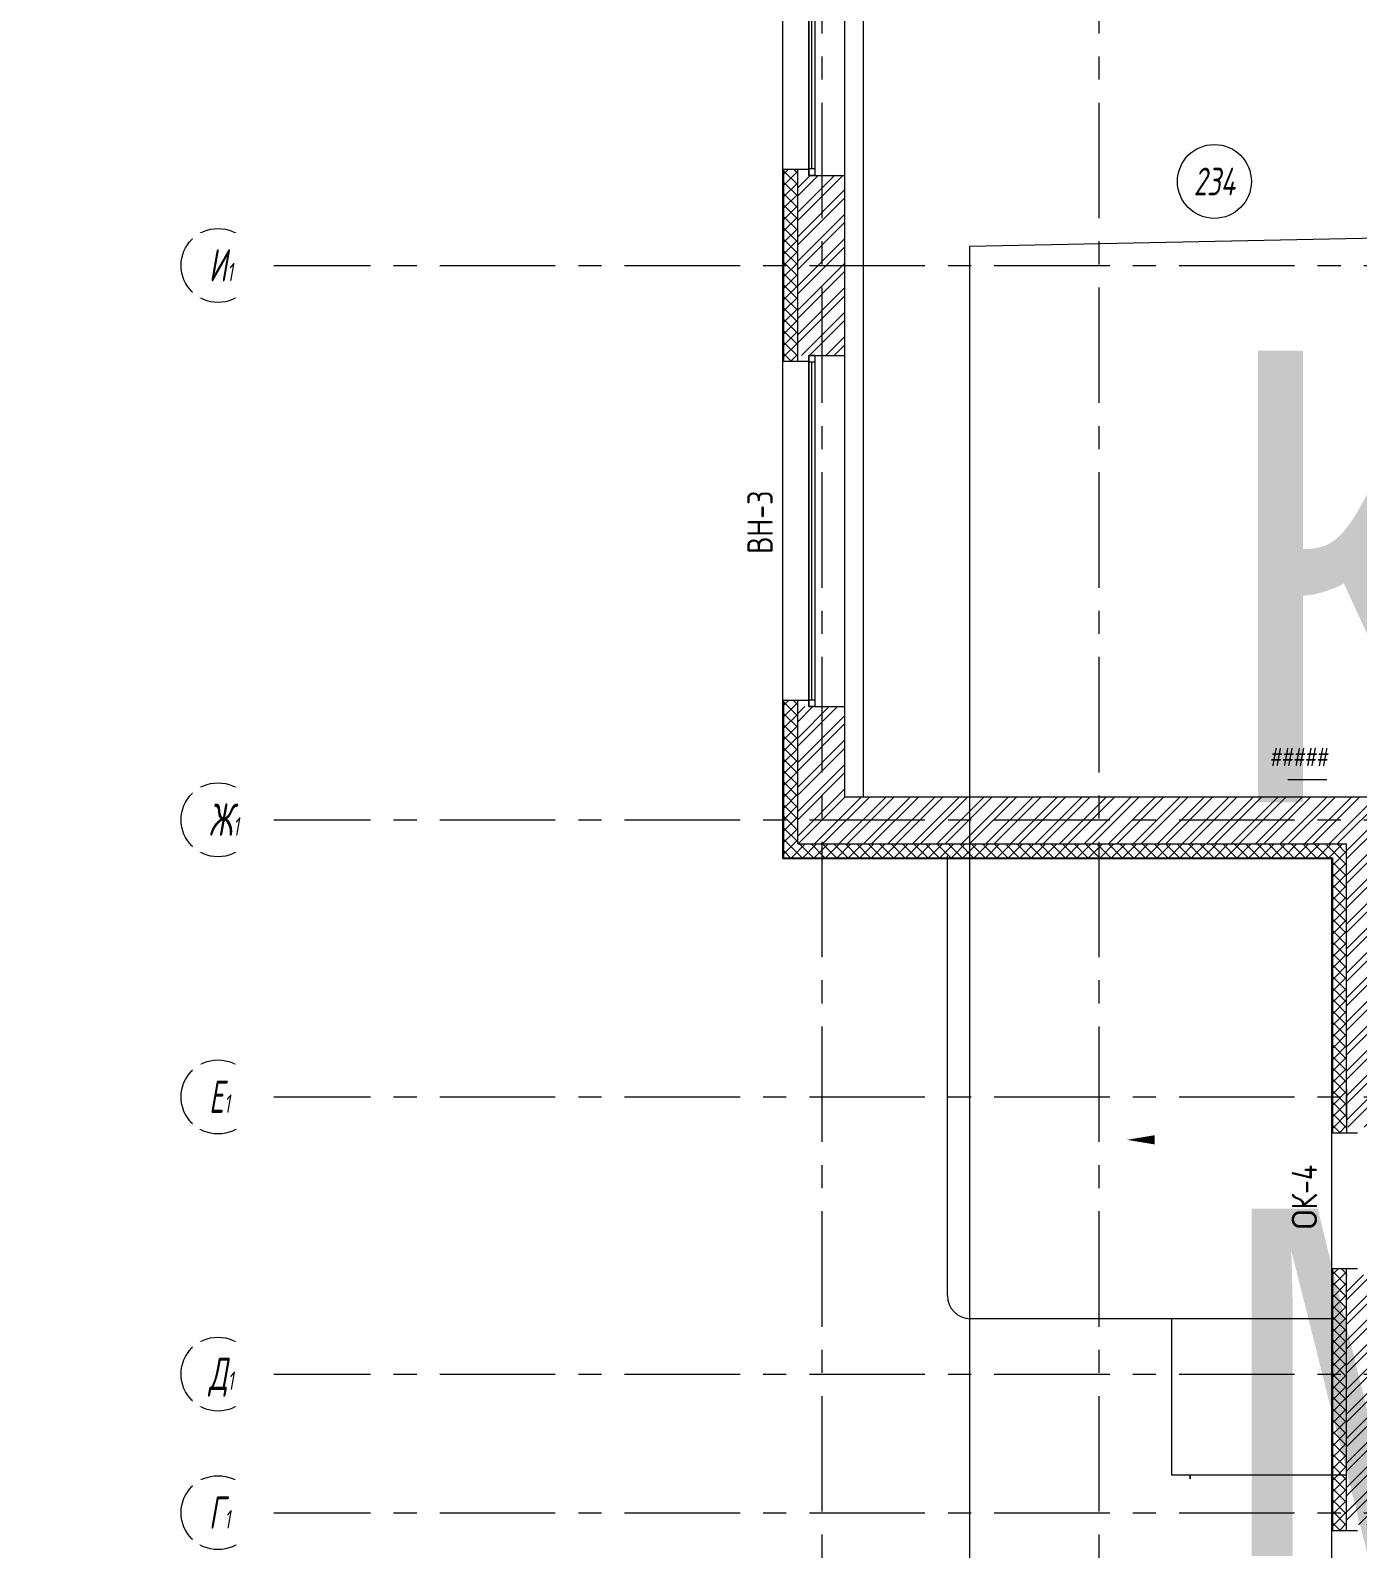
# Model space of a CAD drawing. Header units: millimetres. Extents: x 0 to 636307, y -180975 to 471719.
# Drawn here: x 545288 to 559651, y -66446 to -50011 of the extents above; entities that cross this region are included whole.
import ezdxf
from ezdxf import colors
from ezdxf.entities.mleader import LeaderData, LeaderLine
from ezdxf.enums import TextEntityAlignment as Align
from ezdxf.math import Vec2, Vec3

# ---------------------------------------------------------------- set-up
doc = ezdxf.new("R2018")
doc.units = ezdxf.units.MM
doc.linetypes.add('CENTER', pattern=[2, 1.25, -0.25, 0.25, -0.25])
for name, color, linetype, lineweight in [('_TEXT', 7, 'Continuous', 30), ('АР_Маркер экспликации', 239, 'Continuous', 13), ('АР_Навесной фасад', 250, 'Continuous', 5), ('АР_Номер помещения', 250, 'Continuous', 9), ('АР_Оси', 7, 'Continuous', 25), ('АР_Отметки', 7, 'Continuous', 5), ('АР_Подоконники', 163, 'Continuous', 9), ('АР_Сущ Несущая стена', 250, 'Continuous', 50), ('АР_Утеплитель', 250, 'Continuous', 13), ('АР_Штриховка кирпич', 250, 'Continuous', 9), ('Маркировка ОКОН', 5, 'Continuous', 18)]:
    doc.layers.add(name, color=color, linetype=linetype, lineweight=lineweight)
doc.layers.add('АР_Названия помещений', color=124, linetype='Continuous', lineweight=5, plot=False)
doc.layers.add('АР_Помещения_площадь', color=19, linetype='Continuous', lineweight=9, plot=False)
doc.layers.add('АР_новое окно', color=160, linetype='Continuous')
doc.styles.add('ISOCPEUR', font='', dxfattribs={"height": 250})
doc.styles.add('PDF ISOCPEUR', font='isocpeur.ttf')
doc.styles.get("Standard").update_dxf_attribs({"font": 'GOST.TTF'})
doc.styles.add('ГОСТ 2.304', font='CS_Gost2304.shx', dxfattribs={"oblique": 10})
doc.styles.get('ISOCPEUR').set_extended_font_data('ISOCPEUR', italic=True)
pattern_1 = [(45, (-391394.71, -334.34), (-132.58252, 132.58252), []), (45, (-391306.32, -334.34), (-132.58252, 132.58252), [])]

# ---------------------------------------------------------------- blocks, each defined once
blk = doc.blocks.new('*U253')
at = {"layer": 'АР_новое окно', "lineweight": 9}
for p, q in [((0, 3800), (-70, 3800)), ((-70, 3800), (-70, 0)), ((-70, 0), (-70, 3800)), ((0, 3800), (0, 0)), ((0, 3730), (-70, 3730)), ((-35, 3730), (-35, 70)), ((0, 70), (-70, 70)), ((0, 0), (-70, 0))]:
    blk.add_line(p, q, dxfattribs=at)
blk = doc.blocks.new('_DotSmall')
at = {"color": 0, "linetype": 'ByBlock', "const_width": 0.5}
blk.add_lwpolyline([(-0.0625, 0, 1), (0.0625, 0, 1)], format="xyb", close=True, dxfattribs=at)
blk = doc.blocks.new('*U231')
at = {"layer": 'АР_Номер помещения', "color": 7}
blk.add_circle((-13875, 6638), 400, dxfattribs=at)
at = {"layer": 'АР_Помещения_площадь', "color": 7}
blk.add_line((-12659, 161), (-13082, 161), dxfattribs=at)
at = {"color": 7, "style": 'ISOCPEUR', "width": 0.7, "flags": 1}
blk.add_attdef('КАТЕГОРИЯ', (-499, -2092), '', height=250, dxfattribs=at)
at = {"layer": 'АР_Номер помещения', "color": 7, "style": 'ISOCPEUR', "width": 0.7}
blk.add_attdef('НОМЕР_ПОМЕЩЕНИЯ', text='', height=300, dxfattribs=at).set_placement((-13875, 6638), align=Align.MIDDLE_CENTER)
at = {"layer": 'АР_Помещения_площадь', "color": 7, "lineweight": 30, "width": 0.7, "flags": 104}
blk.add_attdef('ИМЯ_ПОМЕЩЕНИЯ', text='', height=100, dxfattribs=at).set_placement((158, 1217), align=Align.MIDDLE_CENTER)
at = {"layer": 'АР_Помещения_площадь', "color": 7, "style": 'ISOCPEUR', "width": 0.7}
blk.add_attdef('ПЛОЩАДЬ_ПОМЕЩЕНИЯ', text='', height=200, dxfattribs=at).set_placement((-12655, 408), align=Align.MIDDLE_RIGHT)

msp = doc.modelspace()

# ---------------------------------------------------------------- hatches: boundary and pattern name
at = {"layer": 'АР_Утеплитель', "lineweight": 9, "ltscale": 100}
h = msp.add_hatch(dxfattribs=at)
h.set_pattern_fill('ANSI37', color=256, scale=700)
h.set_pattern_definition([(45, (-422448.08, -17704.3), (-61.871843, 61.871843), []), (135, (-422448.08, -17704.3), (-61.871843, -61.871843), [])])
h.paths.add_polyline_path([(553592.1, -51516.4), (553591.9, -53596.4), (553441.9, -53596.4), (553442.1, -51516.4)])
h = msp.add_hatch(dxfattribs=at)
h.set_pattern_fill('ANSI37', color=256, scale=700)
h.set_pattern_definition([(45, (-416508.2, -26054.59), (-61.871843, 61.871843), []), (135, (-416508.2, -26054.59), (-61.871843, -61.871843), [])])
h.paths.add_polyline_path([(559531.8, -58816.4), (559531.8, -61946.7), (559381.8, -61946.7), (559381.8, -58966.4), (553441.9, -58966.4), (553437.1, -57266.4), (553587.1, -57266.4), (553591.9, -58816.4)])
h = msp.add_hatch(dxfattribs=at)
h.set_pattern_fill('ANSI37', color=256, scale=700)
h.set_pattern_definition([(45, (-416508.2, -30359.3), (-61.871843, 61.871843), []), (135, (-416508.2, -30359.3), (-61.871843, -61.871843), [])])
h.paths.add_polyline_path([(559531.8, -63416.7), (559531.8, -66251.4), (559381.8, -66251.4), (559381.8, -63416.7)])
at = {"layer": 'АР_Штриховка кирпич', "lineweight": 9, "ltscale": 100}
h = msp.add_hatch(dxfattribs=at)
h.set_pattern_fill('ANSI32', color=256, scale=500)
h.set_pattern_definition([(45, (-391394.71, 2705.66), (-132.58252, 132.58252), []), (45, (-391306.32, 2705.66), (-132.58252, 132.58252), [])])
h.paths.add_polyline_path([(554101.9, -51581.4), (553591.9, -51581.4), (553591.9, -53531.4), (554101.9, -53531.4)])
h = msp.add_hatch(dxfattribs=at)
h.set_pattern_fill('ANSI32', color=256, scale=500)
h.set_pattern_definition(pattern_1)
h.paths.add_polyline_path([(554101.9, -57331.4), (553591.9, -57331.4), (553591.9, -58816.4), (559531.8, -58816.4), (559531.9, -58816.4), (560171.9, -58816.4), (560171.8, -58306.4), (554101.9, -58306.4)])
h = msp.add_hatch(dxfattribs=at)
h.set_pattern_fill('ANSI32', color=256, scale=500)
h.set_pattern_definition(pattern_1)
h.paths.add_polyline_path([(560171.9, -58814.6), (559531.9, -58814.6), (559531.8, -61881.7), (560171.8, -61881.7)])
h = msp.add_hatch(dxfattribs=at)
h.set_pattern_fill('ANSI32', color=256, scale=500)
h.set_pattern_definition(pattern_1)
h.paths.add_polyline_path([(560171.8, -63481.7), (559531.8, -63481.7), (559531.9, -66186.4), (560171.9, -66186.4)])

# ---------------------------------------------------------------- linework, layer by layer
at = {"linetype": 'Continuous', "lineweight": 9}
msp.add_lwpolyline([(557784.2, -62020.6, 0, 0, 0), (557155.2, -62020.6, 0, 100, 0), (557455.2, -62020.6, 100, 100, 0)], format="xyseb", dxfattribs=at)
at = {"layer": '_TEXT', "color": 1, "lineweight": 9, "ltscale": 500}
msp.add_lwpolyline([(555452.6, -52346.5), (575807.1, -51931.1), (575807.1, -88351.1), (555452.6, -88766.4)], close=True, dxfattribs=at)
at = {"layer": 'АР_Навесной фасад', "lineweight": 9, "ltscale": 100}
for points in [[(553592.2, -51516.4), (553431.9, -51516.4)], [(553592.2, -53596.4), (553431.9, -53596.4)], [(553592.2, -57266.4), (553431.9, -57266.4)], [(559531.8, -61946.7), (559371.8, -61946.7)], [(559531.8, -63416.7), (559371.8, -63416.7)], [(559531.8, -66251.4), (559371.8, -66251.4)]]:
    msp.add_lwpolyline(points, dxfattribs=at)
at = {"layer": 'АР_новое окно', "lineweight": 9, "ltscale": 100}
for p, q in [((553431.9, -58976.4), (553431.9, -46136.4)), ((553441.9, -53596.4), (553441.9, -51516.4)), ((553441.9, -58966.4), (553441.9, -57266.4)), ((553431.9, -58976.4), (559371.8, -58976.4)), ((553441.9, -58966.4), (559381.8, -58966.4)), ((559371.8, -83271.4), (559371.8, -58976.4)), ((559381.8, -61946.7), (559381.8, -58966.4)), ((559381.8, -66251.4), (559381.8, -63416.7))]:
    msp.add_line(p, q, dxfattribs=at)
at = {"layer": 'АР_новое окно', "lineweight": 9}
for p, q in [((554101.9, -51581.4), (554101.9, -47781.4)), ((554101.9, -57331.4), (554101.9, -53531.4))]:
    msp.add_line(p, q, dxfattribs=at)
at = {"layer": 'АР_Оси', "linetype": 'CENTER', "lineweight": 9, "ltscale": 1000}
for p, q in [((553851.9, -30794), (553851.9, -86526.3)), ((556851.9, -30794), (556851.9, -86526.3)), ((547718.2, -52556.4), (630896.6, -52556.4)), ((547718.2, -58556.4), (630896.6, -58556.4)), ((547718.2, -61556.4), (630896.6, -61556.4)), ((547718.2, -64556.4), (630896.6, -64556.4)), ((547718.2, -66056.4), (630896.6, -66056.4))]:
    msp.add_line(p, q, dxfattribs=at)
at = {"layer": 'АР_Оси', "lineweight": 9, "ltscale": 0.5}
for centre in [(547318.2, -52556.4), (547318.2, -58556.4), (547318.2, -61556.4), (547318.2, -64556.4), (547318.2, -66056.4)]:
    msp.add_circle(centre, 400, dxfattribs=at)
at = {"layer": 'АР_Подоконники', "lineweight": 9, "ltscale": 100}
msp.add_line((554301.9, -58306.4), (554301.9, -46708.5), dxfattribs=at)
at = {"layer": 'АР_Сущ Несущая стена', "lineweight": 9, "ltscale": 100}
for p, q in [((553710.8, -51581.4), (553710.8, -47781.4)), ((553591.9, -53596.4), (553591.9, -51516.4)), ((553710.8, -51516.4), (553591.9, -51516.4)), ((553710.8, -51581.4), (553710.8, -51516.4)), ((553710.8, -51581.4), (554101.9, -51581.4)), ((554101.9, -53531.4), (554101.9, -51581.4)), ((553710.8, -53531.4), (554101.9, -53531.4)), ((553710.8, -53596.4), (553710.8, -53531.4)), ((553710.8, -57331.4), (553710.8, -53531.4)), ((553710.8, -53596.4), (553591.9, -53596.4)), ((553591.9, -58816.4), (553591.9, -57266.4)), ((553710.8, -57266.4), (553591.9, -57266.4)), ((553710.8, -57331.4), (553710.8, -57266.4)), ((553710.8, -57331.4), (554101.9, -57331.4)), ((554101.9, -58306.4), (554101.9, -57331.4)), ((554101.9, -58306.4), (560171.8, -58306.4)), ((553591.9, -58816.4), (559531.8, -58816.4)), ((559531.8, -61786.4), (559531.8, -58816.4)), ((559531.8, -61472.4), (559531.8, -61946.7)), ((559650.7, -61946.7), (559531.8, -61946.7)), ((559531.8, -66251.4), (559531.8, -63416.7)), ((559650.7, -63416.7), (559531.8, -63416.7)), ((559650.7, -66251.4), (559531.8, -66251.4))]:
    msp.add_line(p, q, dxfattribs=at)
at = {"layer": 'АР_Утеплитель', "lineweight": 9, "ltscale": 0.25}
for points in [[(555211, -63706.4), (555211, -58946.4)], [(559381.8, -63956.4), (555461, -63956.4)], [(559531.8, -65650.8), (557836.8, -65650.8), (557836.8, -65688.5), (557836.8, -65650.8), (557638.7, -65650.8), (557638.7, -63956.4)]]:
    msp.add_lwpolyline(points, dxfattribs=at)
msp.add_arc((555461, -63706.4), 250, 180, 270, dxfattribs=at)

# ---------------------------------------------------------------- block references
at = {"layer": 'АР_Маркер экспликации', "lineweight": 9}
ref = msp.add_blockref('*U231', (571975.9, -58284.7), dxfattribs=at)
ref.add_attrib('НОМЕР_ПОМЕЩЕНИЯ', '234', dxfattribs={"layer": 'АР_Номер помещения', "color": 7, "height": 300, "style": 'ISOCPEUR', "width": 0.7}).set_placement((558101.3, -51647.2), align=Align.MIDDLE_CENTER)
lines = msp.add_mtext('\\W0.8000;Кабинет материальной технологии тип 2', dxfattribs={"layer": 'АР_Названия помещений', "insert": (558141.6, -53477), "char_height": 4891.956, "width": 926.94, "attachment_point": 1})
ref.add_attrib('ИМЯ_ПОМЕЩЕНИЯ', '', (558141.6, -53477), dxfattribs={"flags": 104}).embed_mtext(lines)
ref.add_attrib('ПЛОЩАДЬ_ПОМЕЩЕНИЯ', '#####', dxfattribs={"layer": 'АР_Помещения_площадь', "color": 7, "height": 200, "style": 'ISOCPEUR', "width": 0.7}).set_placement((559321.3, -57877.1), align=Align.MIDDLE_RIGHT)
at = {"layer": 'АР_новое окно', "lineweight": 9, "xscale": -1, "rotation": 180}
for p in [(553780.8, -47781.4), (553780.8, -53531.4)]:
    msp.add_blockref('*U253', p, dxfattribs=at)

# ---------------------------------------------------------------- texts
at = {"layer": 'Маркировка ОКОН', "lineweight": 9, "insert": (553321.6, -54992.7), "char_height": 275.423, "width": 771.185, "attachment_point": 9, "rotation": 89.99779, "style": 'PDF ISOCPEUR'}
msp.add_mtext('{\\W0.8;ВН-3}', dxfattribs=at)
at = {"layer": 'Маркировка ОКОН', "lineweight": 9, "insert": (559213.4, -62990.3), "char_height": 275.423, "attachment_point": 7, "rotation": 90, "style": 'PDF ISOCPEUR'}
msp.add_mtext('О{\\W0.8;К-4}', dxfattribs=at)

# ---------------------------------------------------------------- next in the draw order: texts
at = {"layer": 'АР_Оси', "lineweight": 9, "char_height": 350, "width": 528.82, "attachment_point": 1, "line_spacing_factor": 1.149209, "style": 'ГОСТ 2.304', "bg_fill": 2}
for s, insert in [('{\\W0.8;И\\H0.57143x;1}', (547218.4, -52378.7)), ('{\\W0.8;Ж\\H0.57143x;1}', (547218.4, -58378.7)), ('{\\W0.8;Е\\H0.57143x;1}', (547218.4, -61378.7)), ('{\\W0.8;Д\\H0.57143x;1}', (547218.4, -64378.7)), ('{\\W0.8;Г\\H0.57143x;1}', (547218.4, -65878.7))]:
    msp.add_mtext(s, dxfattribs=dict(at, insert=insert))

# ---------------------------------------------------------------- next in the draw order: leaders
at = {"layer": 'АР_Отметки', "lineweight": 9}
ml = msp.add_multileader_mtext('Standard', dxfattribs=at)
ml.set_content('+2,410', color=256, style='ISOCPEUR')
ml.set_leader_properties(color=256, linetype='Continuous', lineweight=-1)
ml.set_arrow_properties(name='DOTSMALL')
ml.build(insert=Vec2(0, 0))
ml.multileader.update_dxf_attribs({"has_text_frame": 1, "text_left_attachment_type": 4, "text_right_attachment_type": 4, "dogleg_length": 100, "arrow_head_size": 180})
ctx = ml.context
ctx.base_point, ctx.char_height, ctx.arrow_head_size, ctx.landing_gap_size, ctx.plane_origin = Vec3(575901.9, -83461.4), 250, 180, 50, Vec3(573740.7, -84052.7)
ctx.left_attachment, ctx.right_attachment = 4, 4
notes = []
notes.append((ctx, [(0, (0, 0, 0), (0, 0), (1, 0), 1, [])]))
ctx.mtext.insert, ctx.mtext.width, ctx.mtext.line_spacing_style, ctx.mtext.flow_direction = Vec3(575951.9, -83128.1), 852.697, 2, 5
ml = msp.add_multileader_mtext('Standard', dxfattribs=at)
ml.set_content('+3,950', color=256, style='ISOCPEUR')
ml.set_leader_properties(color=256, linetype='Continuous', lineweight=-1)
ml.set_arrow_properties(name='DOTSMALL')
ml.build(insert=Vec2(0, 0))
ml.multileader.update_dxf_attribs({"has_text_frame": 1, "text_left_attachment_type": 4, "text_right_attachment_type": 4, "dogleg_length": 100, "arrow_head_size": 180})
ctx = ml.context
ctx.base_point, ctx.char_height, ctx.arrow_head_size, ctx.landing_gap_size, ctx.plane_origin = Vec3(574216.1, -88967.1), 250, 180, 50, Vec3(574134.8, -90234.7)
ctx.left_attachment, ctx.right_attachment = 4, 4
notes.append((ctx, [(0, (0, 0, 0), (0, 0), (1, 0), 1, [])]))
ctx.mtext.insert, ctx.mtext.width, ctx.mtext.line_spacing_style, ctx.mtext.flow_direction = Vec3(574266.1, -88633.8), 852.697, 2, 5
ml = msp.add_multileader_mtext('Standard', dxfattribs=at)
ml.set_content('+2,410', color=256, style='ISOCPEUR')
ml.set_leader_properties(color=256, linetype='Continuous', lineweight=-1)
ml.set_arrow_properties(name='DOTSMALL')
ml.build(insert=Vec2(0, 0))
ml.multileader.update_dxf_attribs({"has_text_frame": 1, "text_left_attachment_type": 4, "text_right_attachment_type": 4, "dogleg_length": 100, "arrow_head_size": 180})
ctx = ml.context
ctx.base_point, ctx.char_height, ctx.arrow_head_size, ctx.landing_gap_size, ctx.plane_origin = Vec3(575901.9, -83461.4), 250, 180, 50, Vec3(573740.7, -84052.7)
ctx.left_attachment, ctx.right_attachment = 4, 4
notes.append((ctx, [(0, (0, 0, 0), (0, 0), (1, 0), 1, [])]))
ctx.mtext.insert, ctx.mtext.width, ctx.mtext.line_spacing_style, ctx.mtext.flow_direction = Vec3(575951.9, -83128.1), 852.697, 2, 5
ml = msp.add_multileader_mtext('Standard', dxfattribs=at)
ml.set_content('+3,950', color=256, style='ISOCPEUR')
ml.set_leader_properties(color=256, linetype='Continuous', lineweight=-1)
ml.set_arrow_properties(name='DOTSMALL')
ml.build(insert=Vec2(0, 0))
ml.multileader.update_dxf_attribs({"has_text_frame": 1, "text_left_attachment_type": 4, "text_right_attachment_type": 4, "dogleg_length": 100, "arrow_head_size": 180})
ctx = ml.context
ctx.base_point, ctx.char_height, ctx.arrow_head_size, ctx.landing_gap_size, ctx.plane_origin = Vec3(574216.1, -88967.1), 250, 180, 50, Vec3(574134.8, -90234.7)
ctx.left_attachment, ctx.right_attachment = 4, 4
notes.append((ctx, [(0, (0, 0, 0), (0, 0), (1, 0), 1, [])]))
ctx.mtext.insert, ctx.mtext.width, ctx.mtext.line_spacing_style, ctx.mtext.flow_direction = Vec3(574266.1, -88633.8), 852.697, 2, 5
for ctx, leaders in notes:
    for number, flags, end, landing, length, lines in leaders:
        leader = LeaderData()
        leader.index, (leader.has_last_leader_line, leader.has_dogleg_vector, leader.attachment_direction) = number, flags
        leader.last_leader_point, leader.dogleg_vector, leader.dogleg_length = Vec3(end), Vec3(landing), length
        for number, points, colour, breaks in lines:
            line = LeaderLine()
            line.index, line.vertices, line.color, line.breaks = number, Vec3.list(points), colors.encode_raw_color(colour), breaks
            leader.lines.append(line)
        ctx.leaders.append(leader)

doc.saveas('drawing.dxf')
